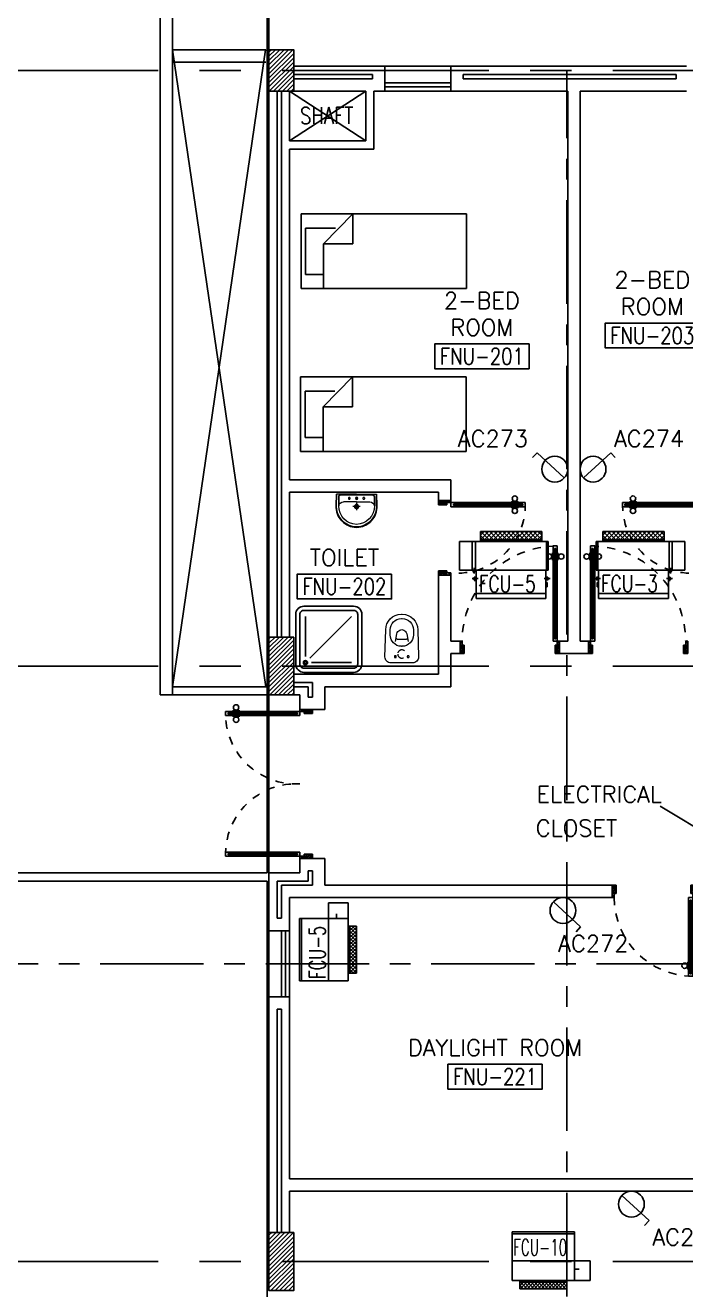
# Model space of a CAD drawing. Extents: x 88808.2 to 88899.2, y 39921.6 to 40001.1.
# Drawn here: x 88857.82 to 88865.81, y 39972.56 to 39987.85 of the extents above; entities that cross this region are included whole.
import ezdxf
from ezdxf.enums import TextEntityAlignment as Align

# ---------------------------------------------------------------- set-up
doc = ezdxf.new("R2010")
doc.units = 0
doc.header["$MEASUREMENT"] = 0
for name, pattern in [('CENTER', [2, 1.25, -0.25, 0.25, -0.25]), ('CENTERX2', [4, 2.5, -0.5, 0.5, -0.5]), ('DASHED', [0.75, 0.5, -0.25]), ('HIDDEN', [0.375, 0.25, -0.125]), ('HIDDEN2', [0.1875, 0.125, -0.0625])]:
    doc.linetypes.add(name, pattern=pattern)
doc.layers.get('0').update_dxf_attribs({"color": 11, "linetype": 'CONTINUOUS'})
for name, color, linetype in [('AXES', 11, 'CENTERX2'), ('AXES1', 11, 'CENTER'), ('COL', 11, 'CONTINUOUS'), ('DOOR', 11, 'CONTINUOUS'), ('E-SOCKETS', 4, 'CONTINUOUS'), ('E-TEXT', 4, 'CONTINUOUS'), ('EJ', 11, 'CONTINUOUS'), ('FCU', 3, 'CONTINUOUS'), ('FIX', 11, 'CONTINUOUS'), ('FUR', 11, 'CONTINUOUS'), ('HAT', 11, 'CONTINUOUS'), ('INSUL', 11, 'CONTINUOUS'), ('RM-BOX', 11, 'CONTINUOUS'), ('RM-NAME', 11, 'CONTINUOUS'), ('RM-NO', 11, 'CONTINUOUS'), ('ROOF', 11, 'CONTINUOUS'), ('SHAFT', 11, 'CONTINUOUS'), ('TEXT', 11, 'CONTINUOUS'), ('TEXTN', 2, 'CONTINUOUS'), ('WALL', 11, 'CONTINUOUS'), ('WIN', 11, 'CONTINUOUS')]:
    doc.layers.add(name, color=color, linetype=linetype)
doc.styles.add('ROMANS', font='ROMANS.shx', dxfattribs={"width": 0.6})

# ---------------------------------------------------------------- blocks, each defined once
blk = doc.blocks.new('D1000')
at = {"layer": 'DOOR', "color": 7, "linetype": 'ByBlock'}
for p, q in [((0, 0), (-150, 0)), ((-150, 0), (-150, -25)), ((-150, 0), (0, 0)), ((0, -50), (-114, 0)), ((0, -50), (-40, 0)), ((0, -50), (0, 0)), ((-1050, -25), (-1100, -25)), ((-1100, -75), (-1100, -25)), ((-1100, -25), (-1100, -75)), ((-1050, -75), (-1100, -75)), ((-1050, -42), (-1070, -42)), ((-1070, -42), (-1070, -58)), ((-1050, -58), (-1070, -58)), ((-1050, -25), (-1050, -42)), ((-1050, -58), (-1050, -75)), ((-928, -18), (-1018, -18)), ((-1018, -25), (-1018, -18)), ((-1018, -75), (-1018, -82)), ((-928, -82), (-1018, -82)), ((-1005, -9), (-940, -9)), ((-1005, -18), (-1005, -9)), ((-1005, -18), (-940, -18)), ((-1005, -82), (-940, -82)), ((-1005, -82), (-1005, -91)), ((-1005, -91), (-940, -91)), ((-940, -18), (-940, -9)), ((-940, -82), (-940, -91)), ((-928, -25), (-928, -18)), ((-928, -75), (-928, -82)), ((-200, -42), (-200, -25)), ((-200, -25), (-150, -25)), ((-180, -42), (-200, -42)), ((-200, -75), (-200, -58)), ((-200, -58), (-180, -58)), ((-150, -75), (-200, -75)), ((-180, -58), (-180, -42)), ((-150, -75), (-150, -25)), ((-150, -25), (-100, -25)), ((-100, -25), (-100, -50)), ((0, -50), (-100, -37)), ((-100, -50), (0, -50)), ((-150, -975), (-100, -975)), ((-150, -1000), (-150, -975)), ((-150, -1000), (0, -1000)), ((0, -1000), (-150, -1000)), ((0, -950), (-114, -1000)), ((-100, -975), (-100, -950)), ((0, -950), (-100, -963)), ((-100, -950), (0, -950)), ((0, -950), (-40, -1000)), ((0, -950), (0, -1000))]:
    blk.add_line(p, q, dxfattribs=at)
at = {"layer": 'DOOR', "linetype": 'ByBlock'}
for p, q in [((-200, -25), (-1050, -25)), ((-200, -42), (-1050, -42)), ((-200, -58), (-1050, -58)), ((-1050, -75), (-200, -75))]:
    blk.add_line(p, q, dxfattribs=at)
at = {"layer": 'DOOR', "color": 7, "linetype": 'ByBlock'}
for centre in [(-973, 23), (-973, -124)]:
    blk.add_circle(centre, 32.4, dxfattribs=at)
for centre, radius, start, end in [((0, -50), 134, 158.1598, 169.28), ((0, -50), 74.4, 137.7764, 180), ((0, -50), 54.4, 113.2074, 180), ((0, -50), 154, 161.1053, 166.2858), ((0, -50), 114, 154.0838, 167.3774), ((0, -50), 94.4, 148.0182, 180), ((0, -50), 34.4, 90, 180), ((0, -50), 14.4, 90, 180), ((0, -950), 154, 193.7142, 198.8947), ((0, -950), 134, 190.72, 201.8402), ((0, -950), 94.4, 180, 211.9818), ((0, -950), 74.4, 180, 222.2236), ((0, -950), 54.4, 180, 246.7926), ((0, -950), 34.4, 180, 270), ((0, -950), 14.4, 180, 270)]:
    blk.add_arc(centre, radius, start, end, dxfattribs=at)
at = {"layer": 'DOOR', "linetype": 'HIDDEN', "ltscale": 0.5}
blk.add_arc((-149, -24), 951, 180.0434, 269.9667, dxfattribs=at)
blk = doc.blocks.new('DOOR90')
at = {"layer": 'DOOR', "linetype": 'ByBlock'}
for p, q in [((0, 0), (-150, 0)), ((-200, -25), (-1000, -25)), ((-200, -42), (-1000, -42)), ((-200, -58), (-1000, -58)), ((-1000, -75), (-200, -75))]:
    blk.add_line(p, q, dxfattribs=at)
at = {"layer": 'DOOR', "color": 0, "linetype": 'ByBlock'}
for p, q in [((-150, 0), (-150, -25)), ((-150, 0), (0, 0)), ((0, -50), (0, 0)), ((-1050, -25), (-1050, -75)), ((-1050, -75), (-1050, -25)), ((-1000, -25), (-1050, -25)), ((-1000, -75), (-1050, -75)), ((-1020, -42), (-1020, -58)), ((-1000, -42), (-1020, -42)), ((-1000, -58), (-1020, -58)), ((-1000, -25), (-1000, -42)), ((-1000, -58), (-1000, -75)), ((-968, -25), (-968, -18)), ((-878, -18), (-968, -18)), ((-968, -75), (-968, -82)), ((-878, -82), (-968, -82)), ((-955, -18), (-955, -9)), ((-955, -9), (-890, -9)), ((-955, -18), (-890, -18)), ((-955, -82), (-955, -91)), ((-955, -82), (-890, -82)), ((-955, -91), (-890, -91)), ((-890, -18), (-890, -9)), ((-890, -82), (-890, -91)), ((-878, -25), (-878, -18)), ((-878, -75), (-878, -82)), ((-200, -42), (-200, -25)), ((-200, -25), (-150, -25)), ((-180, -42), (-200, -42)), ((-200, -75), (-200, -58)), ((-200, -58), (-180, -58)), ((-150, -75), (-200, -75)), ((-180, -58), (-180, -42)), ((-150, -75), (-150, -25)), ((-150, -25), (-100, -25)), ((-100, -25), (-100, -50)), ((-100, -50), (0, -50)), ((-150, -900), (-150, -875)), ((-150, -875), (-100, -875)), ((0, -900), (-150, -900)), ((-150, -900), (0, -900)), ((-100, -850), (0, -850)), ((-100, -875), (-100, -850)), ((0, -850), (0, -900))]:
    blk.add_line(p, q, dxfattribs=at)
at = {"layer": 'DOOR', "color": 9, "linetype": 'ByBlock'}
for p, q in [((0, -50), (-114, 0)), ((0, -50), (-40, 0)), ((0, -50), (-100, -37)), ((0, -850), (-114, -900)), ((0, -850), (-100, -863)), ((0, -850), (-40, -900))]:
    blk.add_line(p, q, dxfattribs=at)
at = {"layer": 'DOOR', "color": 0, "linetype": 'ByBlock'}
for centre in [(-923, 24), (-923, -124)]:
    blk.add_circle(centre, 32.4, dxfattribs=at)
at = {"layer": 'DOOR', "color": 9, "linetype": 'ByBlock'}
for centre, radius, start, end in [((0, -50), 74.4, 137.7764, 180), ((0, -50), 54.4, 113.2074, 180), ((0, -50), 154, 161.1053, 166.2858), ((0, -50), 134, 158.1598, 169.28), ((0, -50), 114, 154.0838, 167.3774), ((0, -50), 94.4, 148.0182, 180), ((0, -50), 34.4, 90, 180), ((0, -50), 14.4, 90, 180), ((0, -850), 154, 193.7142, 198.8947), ((0, -850), 134, 190.72, 201.8402), ((0, -850), 94.4, 180, 211.9818), ((0, -850), 74.4, 180, 222.2236), ((0, -850), 54.4, 180, 246.7926), ((0, -850), 34.4, 180, 270), ((0, -850), 14.4, 180, 270)]:
    blk.add_arc(centre, radius, start, end, dxfattribs=at)
at = {"layer": 'DOOR', "linetype": 'HIDDEN', "ltscale": 0.5}
blk.add_arc((-222, -50), 828, 178.2701, 275.003, dxfattribs=at)
blk = doc.blocks.new('DOOR100')
at = {"layer": 'DOOR', "color": 0, "linetype": 'ByBlock'}
for p, q in [((-76, 1251), (-76, 1301)), ((-76, 1301), (-26, 1301)), ((-26, 1301), (-76, 1301)), ((-59, 1251), (-76, 1251)), ((-59, 1251), (-59, 1271)), ((-43, 1271), (-59, 1271)), ((-43, 1251), (-43, 1271)), ((-26, 1251), (-43, 1251)), ((-26, 1251), (-26, 1301)), ((-92, 1206), (-92, 1141)), ((-83, 1206), (-92, 1206)), ((-83, 1141), (-92, 1141)), ((-83, 1129), (-83, 1219)), ((-76, 1219), (-83, 1219)), ((-83, 1206), (-83, 1141)), ((-76, 1129), (-83, 1129)), ((-26, 1219), (-19, 1219)), ((-26, 1129), (-19, 1129)), ((-19, 1129), (-19, 1219)), ((-19, 1206), (-19, 1141)), ((-19, 1206), (-10, 1206)), ((-19, 1141), (-10, 1141)), ((-10, 1206), (-10, 1141)), ((-76, 200), (-59, 200)), ((-76, 150), (-76, 200)), ((-59, 200), (-59, 180)), ((-59, 180), (-43, 180)), ((-43, 200), (-26, 200)), ((-43, 180), (-43, 200)), ((-26, 200), (-26, 150)), ((-1201, 0), (-1201, 150)), ((-1201, 150), (-1176, 150)), ((-1201, 150), (-1201, 0)), ((-1151, 0), (-1201, 0)), ((-1176, 150), (-1176, 100)), ((-1176, 100), (-1151, 100)), ((-1151, 100), (-1151, 0)), ((-76, 150), (-26, 150)), ((-51, 100), (-51, 0)), ((-26, 100), (-51, 100)), ((-51, 0), (-1, 0)), ((-1, 150), (-26, 150)), ((-26, 150), (-26, 100)), ((-1, 150), (-1, 0))]:
    blk.add_line(p, q, dxfattribs=at)
at = {"layer": 'DOOR', "linetype": 'ByBlock'}
for p, q in [((-76, 1251), (-76, 200)), ((-59, 200), (-59, 1251)), ((-43, 200), (-43, 1251)), ((-26, 200), (-26, 1251))]:
    blk.add_line(p, q, dxfattribs=at)
at = {"layer": 'DOOR', "color": 9, "linetype": 'ByBlock'}
for p, q in [((-1151, 0), (-1201, 114)), ((-1151, 0), (-1201, 40)), ((-1151, 0), (-1164, 100)), ((-51, 0), (-1, 114)), ((-51, 0), (-38, 100)), ((-51, 0), (-1, 40))]:
    blk.add_line(p, q, dxfattribs=at)
at = {"layer": 'DOOR', "color": 0, "linetype": 'ByBlock'}
for centre in [(-125, 1174), (22, 1174)]:
    blk.add_circle(centre, 32.4, dxfattribs=at)
at = {"layer": 'DOOR', "linetype": 'HIDDEN', "ltscale": 0.5}
blk.add_arc((-27, 152), 1149, 89.961, 180.0931, dxfattribs=at)
at = {"layer": 'DOOR', "color": 9, "linetype": 'ByBlock'}
for centre, radius, start, end in [((-1151, 0), 154, 103.7142, 108.8947), ((-1151, 0), 134, 100.72, 111.8402), ((-1151, 0), 94.4, 90, 121.9818), ((-1151, 0), 74.4, 90, 132.2236), ((-1151, 0), 54.4, 90, 156.7926), ((-1151, 0), 34.4, 90, 180), ((-1151, 0), 14.4, 90, 180), ((-51, 0), 94.4, 58.0182, 90), ((-51, 0), 74.4, 47.7764, 90), ((-51, 0), 54.4, 23.2074, 90), ((-51, 0), 34.4, 0, 90), ((-51, 0), 14.4, 0, 90), ((-51, 0), 134, 68.1598, 79.28), ((-51, 0), 114, 64.0838, 77.3774), ((-51, 0), 154, 71.1053, 76.2858)]:
    blk.add_arc(centre, radius, start, end, dxfattribs=at)
blk = doc.blocks.new('A$C272A55A0')
at = {"layer": 'DOOR', "color": 0, "linetype": 'ByBlock'}
for p, q in [((0, 900), (0, 1050)), ((50, 1050), (0, 1050)), ((25, 950), (50, 950)), ((25, 900), (25, 950)), ((50, 950), (50, 1050)), ((1750, 950), (1750, 1050)), ((1750, 1050), (1800, 1050)), ((1775, 950), (1750, 950)), ((1775, 900), (1775, 950)), ((1800, 1050), (1800, 900)), ((0, 900), (25, 900)), ((75, 900), (25, 900)), ((25, 850), (25, 900)), ((42, 850), (25, 850)), ((58, 870), (42, 870)), ((42, 870), (42, 850)), ((58, 850), (58, 870)), ((75, 850), (58, 850)), ((75, 900), (75, 850)), ((1725, 900), (1775, 900)), ((1725, 900), (1725, 850)), ((1725, 850), (1742, 850)), ((1742, 870), (1758, 870)), ((1742, 850), (1742, 870)), ((1758, 870), (1758, 850)), ((1758, 850), (1775, 850)), ((1800, 900), (1775, 900)), ((1775, 850), (1775, 900)), ((1718, 160), (1709, 160)), ((1709, 95), (1709, 160)), ((1725, 173), (1718, 173)), ((1718, 173), (1718, 83)), ((1718, 95), (1718, 160)), ((1775, 173), (1782, 173)), ((1782, 173), (1782, 83)), ((1782, 160), (1791, 160)), ((1782, 95), (1782, 160)), ((1791, 95), (1791, 160)), ((25, 50), (42, 50)), ((25, 50), (25, 0)), ((25, 0), (75, 0)), ((75, 0), (25, 0)), ((42, 50), (42, 30)), ((42, 30), (58, 30)), ((58, 50), (75, 50)), ((58, 50), (58, 30)), ((75, 50), (75, 0)), ((1718, 95), (1709, 95)), ((1725, 83), (1718, 83)), ((1742, 50), (1725, 50)), ((1725, 50), (1725, 0)), ((1775, 0), (1725, 0)), ((1725, 0), (1775, 0)), ((1742, 50), (1742, 30)), ((1758, 30), (1742, 30)), ((1775, 50), (1758, 50)), ((1758, 50), (1758, 30)), ((1775, 83), (1782, 83)), ((1775, 50), (1775, 0)), ((1782, 95), (1791, 95))]:
    blk.add_line(p, q, dxfattribs=at)
at = {"layer": 'DOOR', "color": 9, "linetype": 'ByBlock'}
for p, q in [((50, 1050), (0, 1010)), ((50, 1050), (0, 937)), ((50, 1050), (37, 950)), ((1750, 1050), (1800, 1010)), ((1750, 1050), (1800, 937)), ((1750, 1050), (1763, 950))]:
    blk.add_line(p, q, dxfattribs=at)
at = {"layer": 'DOOR', "linetype": 'ByBlock'}
for p, q in [((25, 850), (25, 50)), ((42, 850), (42, 50)), ((58, 850), (58, 50)), ((75, 50), (75, 850)), ((1725, 50), (1725, 850)), ((1742, 850), (1742, 50)), ((1758, 850), (1758, 50)), ((1775, 850), (1775, 50))]:
    blk.add_line(p, q, dxfattribs=at)
at = {"layer": 'DOOR', "color": 0, "linetype": 'ByBlock'}
for centre in [(1676, 128), (1824, 128)]:
    blk.add_circle(centre, 32.4, dxfattribs=at)
at = {"layer": 'DOOR', "color": 9, "linetype": 'ByBlock'}
for centre, radius, start, end in [((50, 1050), 54.4, 203.2074, 270), ((50, 1050), 74.4, 227.7764, 270), ((50, 1050), 94.4, 238.0182, 270), ((50, 1050), 114, 244.0838, 257.3774), ((50, 1050), 134, 248.1598, 259.28), ((50, 1050), 34.4, 180, 270), ((50, 1050), 14.4, 180, 270), ((1750, 1050), 14.4, 270, 0), ((1750, 1050), 34.4, 270, 0), ((1750, 1050), 54.4, 270, 336.7926), ((1750, 1050), 74.4, 270, 312.2236), ((1750, 1050), 94.4, 270, 301.9818), ((1750, 1050), 114, 282.6226, 295.9162), ((1750, 1050), 134, 280.72, 291.8402), ((50, 1050), 154, 251.1053, 256.2858), ((1750, 1050), 154, 283.7142, 288.8947)]:
    blk.add_arc(centre, radius, start, end, dxfattribs=at)
at = {"layer": 'DOOR', "linetype": 'HIDDEN', "ltscale": 0.5}
for centre, start, end in [((50, 851), 268.3174, 3.2965), ((1750, 851), 176.7035, 271.6826)]:
    blk.add_arc(centre, 851, start, end, dxfattribs=at)
at = {"layer": 'WALL', "linetype": 'ByBlock'}
blk.add_line((1800, 900), (1800, 1050), dxfattribs=at)
blk = doc.blocks.new('C-300')
at = {"layer": 'HAT', "linetype": 'ByBlock', "ltscale": 0.3}
h = blk.add_hatch(dxfattribs=at)
h.set_pattern_fill('ANSI31', color=8, scale=300, style=0)
h.set_pattern_definition([(45, (-258496.182, -82361.005), (-26.5165043, 26.5165043), [])])
h.paths.add_polyline_path([(300, 500), (0, 500), (0, 250), (300, 250)])
h.paths.add_polyline_path([(300, 250), (0, 250), (0, 0), (300, 0)])
at = {"layer": 'COL'}
blk.add_lwpolyline([(0, 500), (300, 500), (300, 0), (0, 0)], close=True, dxfattribs=at)
blk = doc.blocks.new('C11')
at = {"layer": 'HAT'}
h = blk.add_hatch(dxfattribs=at)
h.set_pattern_fill('ANSI31', color=256, scale=300, style=0)
h.set_pattern_definition([(45, (-248556.182, -75061.005), (-26.5165043, 26.5165043), [])])
h.paths.add_polyline_path([(300, 700), (0, 700), (0, 350), (300, 350)])
h.paths.add_polyline_path([(300, 350), (0, 350), (0, 0), (300, 0)])
at = {"layer": 'COL'}
blk.add_lwpolyline([(300, 700), (300, 0), (0, 0), (0, 700)], close=True, dxfattribs=at)
blk = doc.blocks.new('RM1')
at = {"layer": 'RM-BOX'}
blk.add_lwpolyline([(570, -200), (-570, -200), (-570, -500), (570, -500)], close=True, dxfattribs=at)
at = {"layer": 'RM-NAME', "style": 'ROMANS'}
for tag, p in [('ROOMNAME1', (0, 324)), ('ROOMNAME2', (0, 0))]:
    blk.add_attdef(tag, text='', height=200, dxfattribs=at).set_placement(p, align=Align.MIDDLE)
at = {"layer": 'RM-NO', "style": 'ROMANS', "width": 0.8}
blk.add_attdef('ROOMNO', text='', height=200, dxfattribs=at).set_placement((0, -350), align=Align.MIDDLE)
blk = doc.blocks.new('AH20A')
at = {"layer": 'FUR'}
for p, q in [((0, 0.5), (0, -0.5)), ((1, 0.5), (0, 0.5)), ((0.1358, 0.5), (0.1358, -0.0987)), ((1, -0.5), (1, 0.5)), ((0.1358, 0.3112), (0.0277, 0.3112)), ((0.0277, 0.3112), (0.0277, -0.3087)), ((0.1358, -0.0987), (0.3125, -0.5)), ((0.1358, -0.0987), (0.3125, -0.0987)), ((0.3125, -0.5), (0.3125, -0.0987)), ((0.0277, -0.3087), (0.2076, -0.3087)), ((0, -0.5), (1, -0.5))]:
    blk.add_line(p, q, dxfattribs=at)
blk = doc.blocks.new('LAV1')
at = {"layer": 'FIX', "linetype": 'ByBlock', "ltscale": 0.3}
for p, q in [((-280, 210), (-275, 50)), ((-245, 210), (-245, 85)), ((245, 210), (245, 85)), ((280, 210), (275, 50)), ((0, 60), (-220, 60)), ((0, 60), (220, 60))]:
    blk.add_line(p, q, dxfattribs=at)
at = {"layer": 'FIX', "linetype": 'Continuous', "lineweight": 20}
for p, q in [((-275, 210), (-275, 50)), ((275, 210), (275, 50)), ((0, 50), (-275, 50)), ((0, 50), (-252, 50)), ((0, 155), (-181, 155)), ((0, 155), (181, 155)), ((0, 50), (275, 50)), ((0, 50), (252, 50))]:
    blk.add_line(p, q, dxfattribs=at)
at = {"layer": 'FIX', "linetype": 'DASHED', "lineweight": 20, "ltscale": 0.05}
for p, q in [((50, 220), (-50, 220)), ((0, 170), (0, 270)), ((0, 170), (0, 270))]:
    blk.add_line(p, q, dxfattribs=at)
at = {"layer": 'FIX', "lineweight": 20}
for p, q in [((16, 107), (-15, 107)), ((0, 92), (0, 123))]:
    blk.add_line(p, q, dxfattribs=at)
for centre, radius in [((0, 220), 29.5), ((0, 220), 22.5), ((0, 107), 15.5)]:
    blk.add_circle(centre, radius, dxfattribs=at)
at = {"layer": 'FIX', "linetype": 'HIDDEN', "lineweight": 20, "ltscale": 0.05}
for centre in [(-100, 107), (100, 107)]:
    blk.add_circle(centre, 12.4, dxfattribs=at)
at = {"layer": 'FIX', "linetype": 'ByBlock', "ltscale": 0.3}
for centre, radius, start, end in [((7, 220), 287, 91.3776, 182.0064), ((-7, 220), 287, 357.9936, 88.6224), ((-220, 85), 24.9, 179.7021, 269.9486), ((220, 85), 24.9, 270.0514, 0.2979)]:
    blk.add_arc(centre, radius, start, end, dxfattribs=at)
at = {"layer": 'FIX', "linetype": 'Continuous', "lineweight": 20}
for centre, radius, start, end in [((8, 217), 283, 91.6988, 181.351), ((8, 212), 253, 91.7328, 180.4884), ((-8, 217), 283, 358.649, 88.3012), ((-8, 212), 253, 359.5116, 88.2672), ((-179, 222), 66.9, 190.2006, 268.0786), ((179, 222), 66.9, 271.9214, 349.7994)]:
    blk.add_arc(centre, radius, start, end, dxfattribs=at)
blk = doc.blocks.new('WC1')
at = {"layer": 'FIX', "lineweight": 20}
for p, q in [((-210, 204), (-538, 194)), ((-727, 5), (-727, -5)), ((-674, 5), (-674, -5)), ((-534, 24), (-540, 0)), ((-540, 0), (-534, -24)), ((-475, 141), (-538, 141)), ((-395, 76), (-490, 60)), ((-339, 5), (-339, -5)), ((-538, -141), (-475, -141)), ((-490, -60), (-395, -76)), ((-538, -194), (-210, -204))]:
    blk.add_line(p, q, dxfattribs=at)
at = {"layer": 'FIX', "linetype": 'Continuous', "lineweight": 20}
blk.add_line((-420, -47), (-420, 45), dxfattribs=at)
at = {"layer": 'FIX', "lineweight": 20}
blk.add_lwpolyline([(-213, -204), (-210, -204, 0.414214), (-137, -131), (-137, 0), (-137, 131, 0.414214), (-210, 204)], format="xyb", dxfattribs=at)
at = {"layer": 'FIX', "linetype": 'HIDDEN2', "lineweight": 20, "ltscale": 0.3}
blk.add_circle((-245, 0), 49.8, dxfattribs=at)
at = {"layer": 'FIX', "linetype": 'HIDDEN', "lineweight": 20, "ltscale": 0.05}
for centre in [(-213, 78), (-213, -77)]:
    blk.add_circle(centre, 11.6, dxfattribs=at)
at = {"layer": 'FIX', "lineweight": 20}
for centre, radius, start, end in [((-538, 5), 189, 90, 180), ((-538, 5), 136, 90, 180), ((-473, -7), 68.2, 128.9242, 152.8468), ((-464, -18), 82, 108.496, 128.9242), ((-475, 5), 136, 360, 90), ((-538, -5), 189, 180, 270), ((-538, -5), 136, 180, 270), ((-473, 7), 68.2, 207.1532, 231.0758), ((-464, 18), 82, 231.0758, 251.504), ((-475, -5), 136, 270, 0)]:
    blk.add_arc(centre, radius, start, end, dxfattribs=at)
at = {"layer": 'FIX', "linetype": 'Continuous', "lineweight": 20}
for centre, start, end in [((-443, 46), 357.6662, 91.6121), ((-442, -46), 268.3879, 2.3338)]:
    blk.add_arc(centre, 22.3, start, end, dxfattribs=at)
blk = doc.blocks.new('SHR1')
at = {"layer": 'FIX'}
for p, q in [((-196, 196), (-700, 700)), ((-143, 218), (-143, 700)), ((-218, 143), (-700, 143))]:
    blk.add_line(p, q, dxfattribs=at)
for points in [[(-825, 125), (-825, 725, -0.414214), (-725, 825), (-125, 825, -0.414214), (-25, 725), (-25, 125, -0.414214), (-125, 25), (-725, 25, -0.414214)], [(-775, 125), (-775, 725, -0.414214), (-725, 775), (-125, 775, -0.414214), (-75, 725), (-75, 125, -0.414214), (-125, 75), (-725, 75, -0.414214)]]:
    blk.add_lwpolyline(points, format="xyb", close=True, dxfattribs=at)
for radius in [25, 15]:
    blk.add_circle((-143, 143), radius, dxfattribs=at)
blk = doc.blocks.new('*X190')
at = {"color": 0}
for p, q in [((23912, -1650), (23966, -1596)), ((23912, -1597), (23913, -1596)), ((23970, -1696), (23912, -1638)), ((23917, -1696), (23912, -1691)), ((23919, -1696), (24019, -1596)), ((24023, -1696), (23923, -1596)), ((23972, -1696), (24072, -1596)), ((24076, -1696), (23976, -1596)), ((24025, -1696), (24125, -1596)), ((24129, -1696), (24029, -1596)), ((24078, -1696), (24178, -1596)), ((24182, -1696), (24082, -1596)), ((24131, -1696), (24231, -1596)), ((24235, -1696), (24135, -1596)), ((24184, -1696), (24284, -1596)), ((24288, -1696), (24188, -1596)), ((24237, -1696), (24337, -1596)), ((24341, -1696), (24241, -1596)), ((24290, -1696), (24390, -1596)), ((24394, -1696), (24294, -1596)), ((24343, -1696), (24443, -1596)), ((24447, -1696), (24347, -1596)), ((24396, -1696), (24496, -1596)), ((24500, -1696), (24400, -1596)), ((24449, -1696), (24549, -1596)), ((24553, -1696), (24453, -1596)), ((24502, -1696), (24602, -1596)), ((24606, -1696), (24506, -1596)), ((24555, -1696), (24624, -1628)), ((24624, -1660), (24559, -1596)), ((24608, -1696), (24624, -1681)), ((24624, -1607), (24612, -1596))]:
    blk.add_line(p, q, dxfattribs=at)
blk = doc.blocks.new('*X192')
at = {"color": 0}
for p, q in [((16890, -2467), (16943, -2414)), ((16890, -2520), (16990, -2420)), ((16990, -2512), (16892, -2414)), ((16990, -2459), (16945, -2414)), ((16990, -2565), (16890, -2465)), ((16890, -2573), (16990, -2473)), ((16990, -2619), (16890, -2519)), ((16890, -2626), (16990, -2526)), ((16990, -2672), (16890, -2572)), ((16890, -2679), (16990, -2579)), ((16990, -2725), (16890, -2625)), ((16890, -2732), (16990, -2632)), ((16990, -2778), (16890, -2678)), ((16890, -2785), (16990, -2685)), ((16990, -2831), (16890, -2731)), ((16890, -2838), (16990, -2738)), ((16990, -2884), (16890, -2784)), ((16890, -2891), (16990, -2791)), ((16990, -2937), (16890, -2837)), ((16890, -2944), (16990, -2844)), ((16990, -2990), (16890, -2890)), ((16890, -2997), (16990, -2897)), ((16990, -3043), (16890, -2943)), ((16890, -3050), (16990, -2950)), ((16990, -3096), (16890, -2996)), ((16890, -3103), (16990, -3003)), ((16990, -3149), (16890, -3049)), ((16892, -3155), (16990, -3056)), ((16944, -3155), (16890, -3102)), ((16945, -3155), (16990, -3109))]:
    blk.add_line(p, q, dxfattribs=at)
blk = doc.blocks.new('*X191')
at = {"color": 0}
for p, q in [((16890, -2467), (16943, -2414)), ((16890, -2520), (16990, -2420)), ((16990, -2512), (16892, -2414)), ((16990, -2459), (16945, -2414)), ((16990, -2565), (16890, -2465)), ((16890, -2573), (16990, -2473)), ((16990, -2619), (16890, -2519)), ((16890, -2626), (16990, -2526)), ((16990, -2672), (16890, -2572)), ((16890, -2679), (16990, -2579)), ((16990, -2725), (16890, -2625)), ((16890, -2732), (16990, -2632)), ((16990, -2778), (16890, -2678)), ((16890, -2785), (16990, -2685)), ((16990, -2831), (16890, -2731)), ((16890, -2838), (16990, -2738)), ((16990, -2884), (16890, -2784)), ((16890, -2891), (16990, -2791)), ((16990, -2937), (16890, -2837)), ((16890, -2944), (16990, -2844)), ((16990, -2990), (16890, -2890)), ((16890, -2997), (16990, -2897)), ((16990, -3043), (16890, -2943)), ((16890, -3050), (16990, -2950)), ((16990, -3096), (16890, -2996)), ((16890, -3103), (16990, -3003)), ((16990, -3149), (16890, -3049)), ((16892, -3155), (16990, -3056)), ((16944, -3155), (16890, -3102)), ((16945, -3155), (16990, -3109))]:
    blk.add_line(p, q, dxfattribs=at)

msp = doc.modelspace()

# ---------------------------------------------------------------- linework, layer by layer
at = {"layer": 'AXES'}
for p, q in [((88860.7503, 39921.6153), (88860.7503, 40000.0779)), ((88860.7703, 39921.6132), (88860.7703, 40000.0759)), ((88808.9303, 39987.2996), (88876.9703, 39987.2996)), ((88808.9303, 39980.0996), (88876.9703, 39980.0996)), ((88808.9303, 39972.8996), (88876.9703, 39972.8996))]:
    msp.add_line(p, q, dxfattribs=at)
at = {"layer": 'AXES1'}
for p, q in [((88864.3703, 39928.4796), (88864.3703, 39987.2996)), ((88818.7303, 39976.4996), (88876.9703, 39976.4996))]:
    msp.add_line(p, q, dxfattribs=at)
at = {"layer": 'E-SOCKETS'}
for p, q in [((88864.013, 39982.6784), (88863.9585, 39982.6199)), ((88864.3409, 39982.3733), (88864.013, 39982.6784)), ((88864.5746, 39982.3733), (88864.9025, 39982.6784)), ((88864.9025, 39982.6784), (88864.957, 39982.6199)), ((88864.2113, 39977.2498), (88864.5391, 39976.9446)), ((88864.4847, 39976.8861), (88864.5391, 39976.9446)), ((88865.0386, 39973.6998), (88865.3664, 39973.3946)), ((88865.312, 39973.3361), (88865.3664, 39973.3946))]:
    msp.add_line(p, q, dxfattribs=at)
for centre in [(88864.2265, 39982.4797), (88864.689, 39982.4797), (88864.3256, 39977.1433), (88865.1529, 39973.5933)]:
    msp.add_circle(centre, 0.1562, dxfattribs=at)
at = {"layer": 'E-TEXT', "color": 11}
msp.add_line((88866.856, 39977.5839), (88865.4999, 39978.4063), dxfattribs=at)
at = {"layer": 'EJ'}
for p, q in [((88860.7503, 39977.5996), (88860.7503, 39979.7496)), ((88860.7703, 39977.5996), (88860.7703, 39979.7496))]:
    msp.add_line(p, q, dxfattribs=at)
at = {"layer": 'FCU', "color": 3}
for p, q in [((88864.0682, 39981.7251), (88863.3269, 39981.7251)), ((88863.3269, 39981.7251), (88863.3269, 39981.6029)), ((88864.0682, 39981.7251), (88864.0682, 39981.6029)), ((88864.8073, 39981.7251), (88865.5486, 39981.7251)), ((88864.8073, 39981.7251), (88864.8073, 39981.6029)), ((88865.5486, 39981.7251), (88865.5486, 39981.6029)), ((88863.2284, 39981.6029), (88863.076, 39981.6029)), ((88863.076, 39981.6029), (88863.076, 39981.26)), ((88863.2671, 39981.26), (88863.2671, 39981.6029)), ((88864.0682, 39981.6251), (88863.3269, 39981.6251)), ((88864.128, 39981.26), (88864.128, 39981.6029)), ((88864.7476, 39981.26), (88864.7476, 39981.6029)), ((88864.8073, 39981.6251), (88865.5486, 39981.6251)), ((88865.6084, 39981.26), (88865.6084, 39981.6029)), ((88865.6471, 39981.6029), (88865.7995, 39981.6029)), ((88865.7995, 39981.6029), (88865.7995, 39981.26)), ((88863.076, 39981.26), (88863.2284, 39981.26)), ((88863.2399, 39981.235), (88863.2399, 39981.26)), ((88863.2399, 39981.235), (88863.2599, 39981.235)), ((88863.2499, 39981.2189), (88863.2499, 39981.2872)), ((88863.2599, 39981.235), (88863.2599, 39981.26)), ((88863.2603, 39981.1262), (88863.2603, 39981.183)), ((88864.1348, 39981.1353), (88864.1348, 39981.183)), ((88864.7407, 39981.1353), (88864.7407, 39981.183)), ((88865.6152, 39981.1262), (88865.6152, 39981.183)), ((88865.6156, 39981.235), (88865.6156, 39981.26)), ((88865.6356, 39981.235), (88865.6156, 39981.235)), ((88865.6256, 39981.2189), (88865.6256, 39981.2872)), ((88865.6356, 39981.235), (88865.6356, 39981.26)), ((88865.7995, 39981.26), (88865.6471, 39981.26)), ((88863.2254, 39981.156), (88863.2981, 39981.156)), ((88863.2453, 39981.166), (88863.2753, 39981.166)), ((88863.2453, 39981.146), (88863.2453, 39981.166)), ((88863.2453, 39981.146), (88863.2753, 39981.146)), ((88864.1697, 39981.156), (88864.097, 39981.156)), ((88864.1498, 39981.166), (88864.1198, 39981.166)), ((88864.1498, 39981.146), (88864.1198, 39981.146)), ((88864.1348, 39981.1105), (88864.1198, 39981.1105)), ((88864.1348, 39981.0555), (88864.1198, 39981.0555)), ((88864.1348, 39981.0555), (88864.1348, 39981.1105)), ((88864.1498, 39981.146), (88864.1498, 39981.166)), ((88864.7058, 39981.156), (88864.7785, 39981.156)), ((88864.7257, 39981.146), (88864.7257, 39981.166)), ((88864.7257, 39981.166), (88864.7557, 39981.166)), ((88864.7257, 39981.146), (88864.7557, 39981.146)), ((88864.7407, 39981.1105), (88864.7557, 39981.1105)), ((88864.7407, 39981.0555), (88864.7407, 39981.1105)), ((88864.7407, 39981.0555), (88864.7557, 39981.0555)), ((88865.6502, 39981.156), (88865.5774, 39981.156)), ((88865.6302, 39981.166), (88865.6002, 39981.166)), ((88865.6302, 39981.146), (88865.6002, 39981.146)), ((88865.6302, 39981.146), (88865.6302, 39981.166)), ((88864.1198, 39980.9742), (88863.2753, 39980.9742)), ((88864.7557, 39980.9742), (88865.6002, 39980.9742)), ((88861.4888, 39977.0469), (88861.4888, 39977.2373)), ((88861.4888, 39977.2373), (88861.7288, 39977.2373)), ((88861.7288, 39977.0469), (88861.7288, 39977.2373)), ((88861.1648, 39976.2949), (88861.1648, 39977.0469)), ((88861.5888, 39977.0469), (88861.5888, 39977.1056)), ((88861.7288, 39976.9557), (88861.8288, 39976.9557)), ((88861.7488, 39976.3861), (88861.7488, 39976.9557)), ((88861.8288, 39976.3861), (88861.8288, 39976.9557)), ((88861.7288, 39976.3861), (88861.8288, 39976.3861)), ((88863.7116, 39973.2338), (88864.4636, 39973.2338)), ((88864.4636, 39972.9098), (88864.654, 39972.9098)), ((88864.4636, 39972.8098), (88864.5223, 39972.8098)), ((88864.654, 39972.9098), (88864.654, 39972.6698)), ((88863.8028, 39972.6698), (88863.8028, 39972.5698)), ((88863.8028, 39972.6498), (88864.3724, 39972.6498)), ((88864.3724, 39972.6698), (88864.3724, 39972.5698)), ((88864.4636, 39972.6698), (88864.654, 39972.6698)), ((88863.8028, 39972.5698), (88864.3724, 39972.5698))]:
    msp.add_line(p, q, dxfattribs=at)
at = {"layer": 'FCU', "color": 6}
for p, q in [((88863.2284, 39981.6029), (88863.2284, 39981.26)), ((88864.1484, 39981.6029), (88863.2284, 39981.6029)), ((88864.1484, 39981.26), (88864.1484, 39981.6029)), ((88864.7271, 39981.26), (88864.7271, 39981.6029)), ((88864.7271, 39981.6029), (88865.6471, 39981.6029)), ((88865.6471, 39981.6029), (88865.6471, 39981.26)), ((88863.2284, 39981.26), (88864.1484, 39981.26)), ((88863.2753, 39980.9139), (88863.2753, 39981.26)), ((88864.1198, 39980.9139), (88864.1198, 39981.26)), ((88865.6471, 39981.26), (88864.7271, 39981.26)), ((88864.7557, 39980.9139), (88864.7557, 39981.26)), ((88865.6002, 39980.9139), (88865.6002, 39981.26)), ((88864.1198, 39980.9139), (88863.2753, 39980.9139)), ((88864.7557, 39980.9139), (88865.6002, 39980.9139)), ((88861.1392, 39977.0469), (88861.7288, 39977.0469)), ((88861.1392, 39976.2949), (88861.1392, 39977.0469)), ((88861.4888, 39976.2949), (88861.4888, 39977.0469)), ((88861.7288, 39976.2949), (88861.7288, 39977.0469)), ((88861.1392, 39976.2949), (88861.7288, 39976.2949)), ((88863.7116, 39973.2594), (88864.4636, 39973.2594)), ((88863.7116, 39973.2594), (88863.7116, 39972.6698)), ((88864.4636, 39973.2594), (88864.4636, 39972.6698)), ((88863.7116, 39972.9098), (88864.4636, 39972.9098)), ((88863.7116, 39972.6698), (88864.4636, 39972.6698))]:
    msp.add_line(p, q, dxfattribs=at)
at = {"layer": 'INSUL'}
for p, q in [((88862.0203, 39987.2496), (88861.0703, 39987.2496)), ((88862.0203, 39987.1996), (88861.0703, 39987.1996)), ((88862.0203, 39987.2496), (88862.0203, 39987.1996)), ((88863.1203, 39987.2496), (88863.1203, 39987.1996)), ((88865.6957, 39987.2496), (88863.1203, 39987.2496)), ((88865.6957, 39987.1996), (88863.1203, 39987.1996)), ((88865.6957, 39987.2496), (88865.6957, 39987.1996)), ((88860.8703, 39980.4496), (88860.8703, 39987.0496)), ((88860.9203, 39980.4496), (88860.9203, 39987.0496)), ((88861.0703, 39979.8996), (88861.2953, 39979.8996)), ((88861.0703, 39979.8496), (88861.2453, 39979.8496)), ((88861.2453, 39979.8496), (88861.2453, 39979.7246)), ((88861.2953, 39979.8996), (88861.2953, 39979.7246)), ((88861.2453, 39979.7246), (88861.2953, 39979.7246)), ((88861.2453, 39977.6246), (88861.2453, 39977.4996)), ((88861.2453, 39977.6246), (88861.2953, 39977.6246)), ((88861.2953, 39977.6246), (88861.2953, 39977.4496)), ((88861.2453, 39977.4996), (88860.8703, 39977.4996)), ((88860.8703, 39977.0496), (88860.8703, 39977.4996)), ((88861.2953, 39977.4496), (88860.9203, 39977.4496)), ((88860.9203, 39977.0496), (88860.9203, 39977.4496)), ((88860.8703, 39977.0496), (88860.9203, 39977.0496)), ((88860.8703, 39975.9496), (88860.9203, 39975.9496)), ((88860.8703, 39973.2496), (88860.8703, 39975.9496)), ((88860.9203, 39973.2496), (88860.9203, 39975.9496))]:
    msp.add_line(p, q, dxfattribs=at)
at = {"layer": 'ROOF'}
for p, q in [((88859.4553, 39994.9996), (88859.4553, 39979.7496)), ((88859.6053, 39994.4246), (88859.6053, 39979.7496)), ((88860.7303, 39987.5496), (88859.6053, 39987.5496)), ((88860.7311, 39987.3996), (88859.6053, 39987.3996)), ((88860.7503, 39979.7496), (88860.7503, 39987.3496)), ((88859.6053, 39979.8496), (88860.7503, 39979.8496)), ((88859.4553, 39979.7496), (88860.7503, 39979.7496)), ((88860.7503, 39977.5996), (88850.9303, 39977.5996)), ((88860.7503, 39977.4996), (88851.1303, 39977.4996)), ((88860.7503, 39965.9496), (88860.7503, 39977.4996))]:
    msp.add_line(p, q, dxfattribs=at)
at = {"layer": 'SHAFT'}
for p, q in [((88860.7303, 39979.8496), (88859.6053, 39987.5496)), ((88859.6053, 39979.8496), (88860.7301, 39987.5496))]:
    msp.add_line(p, q, dxfattribs=at)
at = {"layer": 'TEXT', "color": 251, "linetype": 'ByBlock'}
for p, q in [((88861.9403, 39986.4496), (88861.0203, 39987.0496)), ((88861.9403, 39987.0496), (88861.0203, 39986.4496))]:
    msp.add_line(p, q, dxfattribs=at)
at = {"layer": 'WALL'}
for p, q in [((88861.0703, 39987.3496), (88862.1703, 39987.3496)), ((88862.1703, 39987.3496), (88862.1703, 39987.0496)), ((88862.9703, 39987.3496), (88862.9703, 39987.0496)), ((88865.8203, 39987.3496), (88862.9703, 39987.3496)), ((88860.7703, 39980.4496), (88860.7703, 39987.0496)), ((88861.0203, 39986.4496), (88861.0203, 39987.0496)), ((88861.0703, 39987.0496), (88861.9403, 39987.0496)), ((88861.9403, 39986.4496), (88861.9403, 39987.0496)), ((88862.0403, 39987.0496), (88862.1703, 39987.0496)), ((88862.0403, 39986.3496), (88862.0403, 39987.0496)), ((88864.3828, 39987.0496), (88862.9703, 39987.0496)), ((88864.3828, 39980.3996), (88864.3828, 39987.0496)), ((88865.8203, 39987.0496), (88864.5328, 39987.0496)), ((88864.5328, 39980.3996), (88864.5328, 39987.0496)), ((88861.0203, 39986.4496), (88861.9403, 39986.4496)), ((88861.0203, 39986.3496), (88862.0403, 39986.3496)), ((88861.0203, 39982.3496), (88861.0203, 39986.3496)), ((88862.9703, 39982.3496), (88861.0203, 39982.3496)), ((88862.9703, 39982.0996), (88862.9703, 39982.3496)), ((88862.3014, 39982.1996), (88861.0203, 39982.1996)), ((88862.8203, 39982.1996), (88861.0203, 39982.1996)), ((88861.0203, 39980.4496), (88861.0203, 39982.1996)), ((88862.8203, 39982.0996), (88862.8203, 39982.1996)), ((88862.8203, 39982.0996), (88862.8203, 39982.1996)), ((88862.9703, 39982.0996), (88862.8203, 39982.0996)), ((88862.9703, 39981.1996), (88862.8203, 39981.1996)), ((88862.8203, 39979.9996), (88862.8203, 39981.1996)), ((88862.9703, 39980.3996), (88862.9703, 39981.1996)), ((88863.0823, 39980.3996), (88862.9703, 39980.3996)), ((88863.0823, 39980.2496), (88863.0823, 39980.3996)), ((88864.2823, 39980.2496), (88864.2823, 39980.3996)), ((88864.6333, 39980.2496), (88864.6333, 39980.3996)), ((88863.0823, 39980.2496), (88862.9703, 39980.2496)), ((88862.9703, 39979.8496), (88862.9703, 39980.2496)), ((88861.9703, 39979.9996), (88861.0703, 39979.9996)), ((88861.9703, 39979.9996), (88861.0703, 39979.9996)), ((88862.8203, 39979.9996), (88861.0703, 39979.9996)), ((88861.4453, 39979.8496), (88861.4453, 39979.5746)), ((88861.9703, 39979.8496), (88861.4453, 39979.8496)), ((88861.9703, 39979.8496), (88861.4453, 39979.8496)), ((88862.9703, 39979.8496), (88861.4453, 39979.8496)), ((88860.7703, 39979.7496), (88861.1453, 39979.7496)), ((88861.1453, 39979.7496), (88861.1453, 39979.5746)), ((88861.1453, 39979.5746), (88861.4453, 39979.5746)), ((88861.1453, 39977.7746), (88861.4453, 39977.7746)), ((88861.1453, 39977.7746), (88861.1453, 39977.5996)), ((88861.4453, 39977.7746), (88861.4453, 39977.4496)), ((88861.1453, 39977.5996), (88860.7703, 39977.5996)), ((88860.7703, 39976.8996), (88860.7703, 39977.5996)), ((88861.4453, 39977.4496), (88864.9203, 39977.4496)), ((88864.9203, 39977.2996), (88864.9203, 39977.4496)), ((88861.0203, 39977.2996), (88864.9203, 39977.2996)), ((88861.0203, 39976.8996), (88861.0203, 39977.2996)), ((88860.7703, 39976.8996), (88861.0203, 39976.8996)), ((88860.7703, 39976.0996), (88861.0203, 39976.0996)), ((88860.7703, 39973.2496), (88860.7703, 39976.0996)), ((88861.0203, 39973.8996), (88861.0203, 39976.0996)), ((88861.0203, 39973.8996), (88866.1203, 39973.8996)), ((88861.0203, 39973.2496), (88861.0203, 39973.7496)), ((88861.0203, 39973.7496), (88868.0703, 39973.7496))]:
    msp.add_line(p, q, dxfattribs=at)
at = {"layer": 'WALL', "linetype": 'ByBlock'}
for p, q in [((88864.2823, 39980.3996), (88864.3828, 39980.3996)), ((88864.6333, 39980.3996), (88864.5328, 39980.3996)), ((88864.2823, 39980.2496), (88864.6333, 39980.2496))]:
    msp.add_line(p, q, dxfattribs=at)
at = {"layer": 'WIN'}
for p, q in [((88862.9703, 39987.3496), (88862.1703, 39987.3496)), ((88862.9703, 39987.1496), (88862.1703, 39987.1496)), ((88862.9703, 39987.0996), (88862.1703, 39987.0996)), ((88862.9703, 39987.0496), (88862.1703, 39987.0496)), ((88860.7703, 39976.8996), (88860.7703, 39976.0996)), ((88860.9203, 39976.8996), (88860.9203, 39976.0996)), ((88860.9703, 39976.8996), (88860.9703, 39976.0996)), ((88861.0203, 39976.8996), (88861.0203, 39976.0996))]:
    msp.add_line(p, q, dxfattribs=at)
at = {"layer": 'WIN', "color": 1}
msp.add_line((88861.0703, 39979.8996), (88861.0703, 39979.8496), dxfattribs=at)

# ---------------------------------------------------------------- block references
at = {"layer": 'COL', "color": 62, "linetype": 'Continuous', "xscale": 0.001, "yscale": 0.001, "zscale": 0.001}
msp.add_blockref('C-300', (88860.7703, 39987.0496), dxfattribs=at)
at = {"layer": 'COL', "xscale": 0.001, "yscale": 0.001, "zscale": 0.001}
for p in [(88860.7703, 39979.7496), (88860.7703, 39972.5496)]:
    msp.add_blockref('C11', p, dxfattribs=at)
at = {"layer": 'DOOR', "color": 0, "linetype": 'ByBlock', "yscale": 0.001, "zscale": 0.001}
for name, p, xscale in [('DOOR90', (88862.8203, 39982.0996), -0.001), ('DOOR90', (88866.0953, 39982.0996), 0.001), ('DOOR100', (88864.2823, 39980.2496), 0.001), ('DOOR100', (88864.6333, 39980.2496), -0.001)]:
    msp.add_blockref(name, p, dxfattribs=dict(at, xscale=xscale))
at = {"layer": 'DOOR', "color": 0, "linetype": 'ByBlock', "xscale": -0.001, "yscale": 0.001, "zscale": 0.001, "rotation": 270}
msp.add_blockref('A$C272A55A0', (88860.2449, 39977.7746), dxfattribs=at)
at = {"layer": 'DOOR', "color": 0, "linetype": 'Continuous', "xscale": -0.001, "yscale": 0.001, "zscale": 0.001, "rotation": 270}
msp.add_blockref('D1000', (88865.9203, 39977.4496), dxfattribs=at)
at = {"layer": 'FCU', "color": 11, "rotation": 90}
for name, p, xscale, yscale, zscale in [('*X191', (88860.9133, 39964.7346), 0.001000002026557922, 0.001000002026557922, 0.001), ('*X190', (88860.472, 39957.2567), 0.0007999986410140991, 0.0007999986410140991, 0.0008)]:
    msp.add_blockref(name, p, dxfattribs=dict(at, xscale=xscale, yscale=yscale, zscale=zscale))
at = {"layer": 'FCU', "color": 11, "extrusion": (0, 0, -1), "xscale": 0.001000002026557922, "yscale": 0.001000002026557922, "zscale": -0.001, "rotation": 90}
msp.add_blockref('*X192', (-88867.9622, 39964.7346), dxfattribs=at)
at = {"layer": 'FCU', "color": 11, "xscale": 0.000800013542175293, "yscale": 0.0007999986410140991, "zscale": 0.0008}
msp.add_blockref('*X190', (88844.6735, 39973.9266), dxfattribs=at)
at = {"layer": 'FIX'}
for name, p, xscale, yscale, zscale, rotation in [('AH20A', (88861.1579, 39985.1144), -2, 0.9, 2, 180), ('AH20A', (88861.1533, 39983.1438), -2, 0.9, 2, 180), ('LAV1', (88861.8292, 39982.2206), -0.0008799999999973807, 0.0008800000000046567, 0.0008800000000000001, 180), ('WC1', (88862.3763, 39979.9996), -0.001, 0.001, 0.001, 90)]:
    msp.add_blockref(name, p, dxfattribs=dict(at, xscale=xscale, yscale=yscale, zscale=zscale, rotation=rotation))
at = {"layer": 'RM-NO', "xscale": 0.001, "yscale": 0.001, "zscale": 0.001}
for p, values in [((88865.4062, 39984.4445), {'ROOMNO': 'FNU-203', 'ROOMNAME2': 'ROOM', 'ROOMNAME1': '2-BED'}), ((88863.345, 39984.193), {'ROOMNO': 'FNU-201', 'ROOMNAME2': 'ROOM', 'ROOMNAME1': '2-BED'}), ((88861.6823, 39981.4106), {'ROOMNO': 'FNU-202', 'ROOMNAME2': 'TOILET'}), ((88863.5049, 39975.4856), {'ROOMNO': 'FNU-221', 'ROOMNAME2': 'DAYLIGHT ROOM'})]:
    msp.add_blockref('RM1', p, dxfattribs=at).add_auto_attribs(values)
at = {"layer": 'WALL', "xscale": 0.001, "yscale": 0.001, "zscale": 0.001, "rotation": 270}
msp.add_blockref('SHR1', (88861.0683, 39979.9976), dxfattribs=at)

# ---------------------------------------------------------------- texts
at = {"layer": 'E-SOCKETS', "style": 'ROMANS'}
for s, p in [('AC273', (88863.0546, 39982.7488)), ('AC274', (88864.9431, 39982.7488)), ('AC272', (88864.268, 39976.6452)), ('AC271', (88865.407, 39973.0952))]:
    msp.add_text(s, height=0.2, dxfattribs=at).set_placement(p)
at = {"layer": 'E-TEXT', "color": 4, "style": 'ROMANS'}
for s, p in [('ELECTRICAL', (88864.0061, 39978.448)), ('CLOSET', (88863.9968, 39978.0397))]:
    msp.add_text(s, height=0.2, dxfattribs=at).set_placement(p)
at = {"layer": 'RM-NAME', "style": 'ROMANS', "width": 0.8}
msp.add_text('SHAFT', height=0.2, dxfattribs=at).set_placement((88861.4685, 39986.7543), align=Align.MIDDLE)
at = {"layer": 'TEXTN', "style": 'ROMANS'}
for s, width, p in [('FCU-5', 0.75, (88863.3086, 39980.9924)), ('FCU-3', 0.75, (88864.7859, 39980.9967)), ('FCU-10', 0.6, (88863.7229, 39972.9721))]:
    msp.add_text(s, height=0.2, dxfattribs=dict(at, width=width)).set_placement(p)
at = {"layer": 'TEXTN', "style": 'ROMANS', "width": 0.7}
msp.add_text('FCU-5', height=0.2, rotation=90, dxfattribs=at).set_placement((88861.4543, 39976.3141))

doc.saveas('drawing.dxf')
